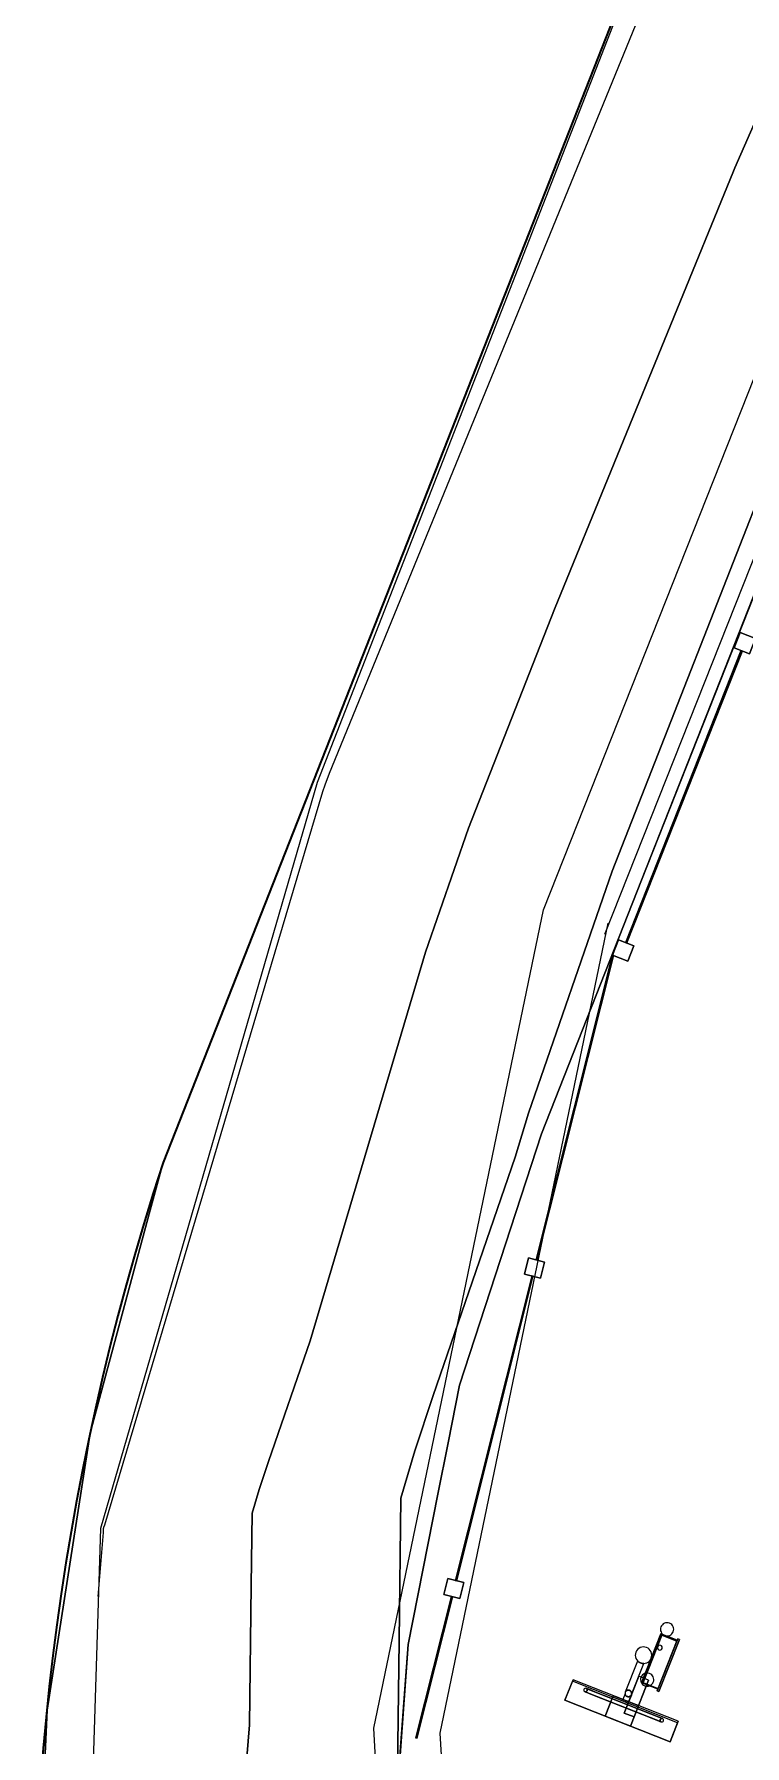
# Model space of a CAD drawing. Header units: metres. Extents: x -207 to 292, y -187 to 169.
# Drawn here: x -109.79 to -107.64, y -48.71 to -43.53 of the extents above; entities that cross this region are included whole.
import ezdxf

# ---------------------------------------------------------------- set-up
doc = ezdxf.new("R2010")
doc.units = ezdxf.units.M
doc.linetypes.add('Dash', pattern=[0.006, 0.003, -0.003])
for name, color, linetype, lineweight in [('A-GLAZ-CWMG', 7, 'Continuous', 9), ('C-TOPO', 7, 'Continuous', 9), ('C-TOPO-MAJR', 7, 'Continuous', 35), ('C-TOPO-MINR', 7, 'Continuous', 9), ('CERCO INTERIOR', 7, 'Continuous', 9), ('P-SANR-FIXT', 7, 'Continuous', 9), ('P-SANR-FIXT-HDLN', 7, 'Dash', 9), ('solera', 7, 'Continuous', 35)]:
    doc.layers.add(name, color=color, linetype=linetype, lineweight=lineweight)
doc.layers.add('PR10-ARQ-PL-001-Emplazamiento-C-1_dwg', color=7, linetype='Continuous', lineweight=9, true_color=0x767676)

# ---------------------------------------------------------------- blocks, each defined once
blk = doc.blocks.new('Quad Corner Mullion - 50x50 mm-2128574-PLANTA EMPLAZAMIENTO ACTUALIZADO')
at = {"layer": 'A-GLAZ-CWMG'}
for p, q in [((0.025, 0.025), (-0.025, 0.025)), ((-0.025, 0.025), (-0.025, -0.025)), ((0.025, -0.025), (0.025, 0.025)), ((-0.025, -0.025), (0.025, -0.025))]:
    blk.add_line(p, q, dxfattribs=at)
blk = doc.blocks.new('Quad Corner Mullion - 50x50 mm-2128575-PLANTA EMPLAZAMIENTO ACTUALIZADO')
at = {"layer": 'A-GLAZ-CWMG'}
for p, q in [((-0.025, -0.025), (-0.025, 0.025)), ((-0.025, 0.025), (0.025, 0.025)), ((0.025, 0.025), (0.025, -0.025)), ((0.025, -0.025), (-0.025, -0.025))]:
    blk.add_line(p, q, dxfattribs=at)
blk = doc.blocks.new('Circular Mullion - 5mm-2127248-PLANTA EMPLAZAMIENTO ACTUALIZADO')
at = {"layer": 'A-GLAZ-CWMG'}
for p, q in [((-107.6478, -45.3968), (-107.9974, -46.2801)), ((-107.6455, -45.3977), (-107.9951, -46.281)), ((-107.9951, -46.281), (-107.6455, -45.3977)), ((-107.9927, -46.2819), (-107.6432, -45.3986)), ((-107.6455, -45.3977), (-107.6478, -45.3968)), ((-107.6432, -45.3986), (-107.6455, -45.3977)), ((-107.9974, -46.2801), (-107.9951, -46.281)), ((-107.9951, -46.281), (-107.9927, -46.2819))]:
    blk.add_line(p, q, dxfattribs=at)
blk = doc.blocks.new('Rectangular Mullion - 50 x 50 mm-2128568-PLANTA EMPLAZAMIENTO ACTUALIZADO')
at = {"layer": 'A-GLAZ-CWMG'}
for p, q in [((0.025, 0.025), (-0.025, 0.025)), ((-0.025, 0.025), (-0.025, -0.025)), ((0.025, -0.025), (0.025, 0.025)), ((-0.025, -0.025), (0.025, -0.025))]:
    blk.add_line(p, q, dxfattribs=at)
blk = doc.blocks.new('Rectangular Mullion - 50 x 50 mm-2128569-PLANTA EMPLAZAMIENTO ACTUALIZADO')
at = {"layer": 'A-GLAZ-CWMG'}
for p, q in [((-0.025, -0.025), (-0.025, 0.025)), ((-0.025, 0.025), (0.025, 0.025)), ((0.025, 0.025), (0.025, -0.025)), ((0.025, -0.025), (-0.025, -0.025))]:
    blk.add_line(p, q, dxfattribs=at)
blk = doc.blocks.new('Circular Mullion - 5mm-2135027-PLANTA EMPLAZAMIENTO ACTUALIZADO')
at = {"layer": 'A-GLAZ-CWMG'}
for p, q in [((-80.1016, 24.1681), (-80.5156, 23.3131)), ((-80.0993, 24.167), (-80.5134, 23.312)), ((-80.5134, 23.312), (-80.0993, 24.167)), ((-80.5111, 23.3109), (-80.0971, 24.1659)), ((-80.0993, 24.167), (-80.1016, 24.1681)), ((-80.0971, 24.1659), (-80.0993, 24.167)), ((-80.5156, 23.3131), (-80.5134, 23.312)), ((-80.5134, 23.312), (-80.5111, 23.3109))]:
    blk.add_line(p, q, dxfattribs=at)
blk = doc.blocks.new('Circular Mullion - 5mm-2138164-PLANTA EMPLAZAMIENTO ACTUALIZADO')
at = {"layer": 'A-GLAZ-CWMG'}
for p, q in [((-108.5244, -48.2582), (-108.6318, -48.6857)), ((-108.6294, -48.6863), (-108.522, -48.2588)), ((-108.522, -48.2588), (-108.6294, -48.6863)), ((-108.627, -48.6869), (-108.5196, -48.2594)), ((-108.522, -48.2588), (-108.5244, -48.2582)), ((-108.5196, -48.2594), (-108.522, -48.2588)), ((-108.6318, -48.6857), (-108.6294, -48.6863)), ((-108.6294, -48.6863), (-108.627, -48.6869))]:
    blk.add_line(p, q, dxfattribs=at)
blk = doc.blocks.new('M_Tuberia Control-01 - M_Tuberia Control-01-2163993-PLANTA EMPLAZAMIENTO ACTUALIZADO')
at = {"layer": 'P-SANR-FIXT'}
for p, q in [((0.1525, 0.1709), (0.1475, 0.1709)), ((0.1475, 0.1709), (0.2138, 0.1709)), ((0.1475, 0.1709), (0.1475, -0.1709)), ((0.1475, 0.1709), (0.1475, -0.1709)), ((0.2138, 0.1709), (0.1525, 0.1709)), ((0.1525, 0.1709), (0.1525, -0.1709)), ((0.1525, 0.1709), (0.1525, -0.1709)), ((0.2138, -0.1709), (0.2138, 0.1709)), ((0.2138, 0.1709), (0.2138, -0.1709)), ((0.1575, 0.1225), (0.1575, -0.1228)), ((0.1675, -0.1228), (0.1675, 0.1225)), ((0.0845, 0.0836), (-0.0845, 0.0836)), ((-0.0845, 0.0836), (0.0845, 0.0836)), ((-0.0845, 0.0836), (-0.0845, 0.0784)), ((-0.0845, 0.0836), (-0.0845, 0.0784)), ((0.0845, 0.0784), (-0.0845, 0.0784)), ((-0.0845, 0.0784), (0.0845, 0.0784)), ((-0.0795, 0.0784), (0.0795, 0.0784)), ((0.0795, 0.0784), (-0.0795, 0.0784)), ((-0.0795, 0.025), (-0.0795, 0.0784)), ((-0.0795, 0.0784), (-0.0795, 0.025)), ((-0.077, 0.0784), (-0.077, 0.0294)), ((-0.077, 0.0294), (-0.077, 0.0784)), ((0.077, 0.0784), (-0.077, 0.0784)), ((-0.077, 0.0784), (0.077, 0.0784)), ((0.077, 0.0294), (0.077, 0.0784)), ((0.077, 0.0294), (0.077, 0.0784)), ((0.0795, 0.0784), (0.0795, 0.025)), ((0.0795, 0.0784), (0.0795, 0.025)), ((0.0845, 0.0784), (0.0845, 0.0836)), ((0.0845, 0.0836), (0.0845, 0.0784)), ((0.1573, 0.099), (0.1573, -0.0993)), ((0.1677, -0.0993), (0.1677, 0.099)), ((-0.0795, 0.025), (0.0795, 0.025)), ((0.0795, 0.025), (-0.0795, 0.025)), ((-0.077, 0.0294), (0.077, 0.0294)), ((0.077, 0.0294), (-0.077, 0.0294)), ((0.1244, 0.01), (0.0229, 0.01)), ((0.1244, 0.01), (0.0229, 0.01)), ((0.1841, 0.0423), (0.0646, 0.0423)), ((0.0646, 0.0423), (0.1841, 0.0423)), ((0.0646, 0.0423), (0.0646, 0.0103)), ((0.0646, 0.0423), (0.0646, 0.0103)), ((0.1841, 0.0103), (0.0646, 0.0103)), ((0.0646, 0.0103), (0.1841, 0.0103)), ((0.1475, 0.0111), (0.1244, 0.0111)), ((0.1244, 0.0111), (0.1244, 0.01)), ((0.2138, 0.0423), (0.1475, 0.0423)), ((0.1475, 0.0423), (0.2138, 0.0423)), ((0.1475, 0.0423), (0.1475, -0.0401)), ((0.1475, 0.0423), (0.1475, -0.0401)), ((0.1475, 0.0011), (0.1475, 0.0111)), ((0.1475, -0.0089), (0.1475, 0.0011)), ((0.1841, 0.0103), (0.1841, 0.0423)), ((0.1841, 0.0423), (0.1841, 0.0103)), ((0.2138, -0.0401), (0.2138, 0.0423)), ((0.2138, 0.0423), (0.2138, -0.0401)), ((0.0229, -0.01), (0.1244, -0.01)), ((0.0229, -0.01), (0.1244, -0.01)), ((0.129, -0.0089), (0.1475, -0.0089)), ((0.2138, -0.0401), (0.1475, -0.0401)), ((0.1475, -0.0401), (0.2138, -0.0401)), ((0.2138, -0.1709), (0.1475, -0.1709)), ((0.1475, -0.1709), (0.1525, -0.1709)), ((0.1525, -0.1709), (0.2138, -0.1709))]:
    blk.add_line(p, q, dxfattribs=at)
at = {"layer": 'P-SANR-FIXT', "flags": 128}
for points in [[(0.1573, 0.124), (0.1573, 0.124), (0.1573, 0.1239), (0.1573, 0.1238), (0.1573, 0.1237), (0.1573, 0.1235), (0.1573, 0.1233), (0.1573, 0.123), (0.1573, 0.1227), (0.1573, 0.1224), (0.1573, 0.122), (0.1573, 0.1216), (0.1573, 0.1212), (0.1573, 0.1207), (0.1573, 0.1202), (0.1573, 0.1196), (0.1573, 0.1191), (0.1573, 0.1184), (0.1573, 0.1178), (0.1573, 0.1171), (0.1573, 0.1164), (0.1573, 0.1157), (0.1573, 0.1149), (0.1573, 0.1142), (0.1573, 0.1133), (0.1573, 0.1125), (0.1573, 0.1117), (0.1573, 0.1108), (0.1573, 0.1099), (0.1573, 0.109), (0.1573, 0.1081), (0.1573, 0.1071), (0.1573, 0.1062), (0.1573, 0.1052), (0.1573, 0.1042), (0.1573, 0.1033), (0.1573, 0.1023), (0.1573, 0.1013), (0.1573, 0.1003), (0.1573, 0.0993), (0.1573, 0.099)], [(0.1677, 0.099), (0.1677, 0.1), (0.1677, 0.101), (0.1677, 0.102), (0.1677, 0.103), (0.1677, 0.104), (0.1677, 0.1049), (0.1677, 0.1059), (0.1677, 0.1069), (0.1677, 0.1078), (0.1677, 0.1087), (0.1677, 0.1097), (0.1677, 0.1105), (0.1677, 0.1114), (0.1677, 0.1123), (0.1677, 0.1131), (0.1677, 0.1139), (0.1677, 0.1147), (0.1677, 0.1155), (0.1677, 0.1162), (0.1677, 0.1169), (0.1677, 0.1176), (0.1677, 0.1183), (0.1677, 0.1189), (0.1677, 0.1195), (0.1677, 0.12), (0.1677, 0.1206), (0.1677, 0.1211), (0.1677, 0.1215), (0.1677, 0.1219), (0.1677, 0.1223), (0.1677, 0.1226), (0.1677, 0.123), (0.1677, 0.1232), (0.1677, 0.1235), (0.1677, 0.1236), (0.1677, 0.1238), (0.1677, 0.1239), (0.1677, 0.124), (0.1677, 0.124)], [(0.1573, -0.0993), (0.1573, -0.1003), (0.1573, -0.1013), (0.1573, -0.1023), (0.1573, -0.1033), (0.1573, -0.1042), (0.1573, -0.1052), (0.1573, -0.1062), (0.1573, -0.1071), (0.1573, -0.1081), (0.1573, -0.109), (0.1573, -0.1099), (0.1573, -0.1108), (0.1573, -0.1117), (0.1573, -0.1126), (0.1573, -0.1134), (0.1573, -0.1142), (0.1573, -0.115), (0.1573, -0.1158), (0.1573, -0.1165), (0.1573, -0.1172), (0.1573, -0.1179), (0.1573, -0.1185), (0.1573, -0.1192), (0.1573, -0.1198), (0.1573, -0.1203), (0.1573, -0.1208), (0.1573, -0.1213), (0.1573, -0.1218), (0.1573, -0.1222), (0.1573, -0.1226), (0.1573, -0.1229), (0.1573, -0.1232), (0.1573, -0.1235), (0.1573, -0.1237), (0.1573, -0.1239), (0.1573, -0.1241), (0.1573, -0.1242), (0.1573, -0.1242), (0.1573, -0.1243)], [(0.1677, -0.1243), (0.1677, -0.1243), (0.1677, -0.1242), (0.1677, -0.1241), (0.1677, -0.124), (0.1677, -0.1238), (0.1677, -0.1236), (0.1677, -0.1233), (0.1677, -0.123), (0.1677, -0.1227), (0.1677, -0.1223), (0.1677, -0.1219), (0.1677, -0.1215), (0.1677, -0.121), (0.1677, -0.1205), (0.1677, -0.1199), (0.1677, -0.1193), (0.1677, -0.1187), (0.1677, -0.1181), (0.1677, -0.1174), (0.1677, -0.1167), (0.1677, -0.116), (0.1677, -0.1152), (0.1677, -0.1144), (0.1677, -0.1136), (0.1677, -0.1128), (0.1677, -0.1119), (0.1677, -0.1111), (0.1677, -0.1102), (0.1677, -0.1093), (0.1677, -0.1083), (0.1677, -0.1074), (0.1677, -0.1064), (0.1677, -0.1055), (0.1677, -0.1045), (0.1677, -0.1035), (0.1677, -0.1025), (0.1677, -0.1015), (0.1677, -0.1005), (0.1677, -0.0995), (0.1677, -0.0993)]]:
    blk.add_lwpolyline(points, dxfattribs=at)
at = {"layer": 'P-SANR-FIXT'}
for centre, radius, start, end in [((0.1625, 0.124), 0.00518, 90, 270), ((0.1625, 0.124), 0.00518, 270, 90), ((-0.099, 0.0375), 0.02, 0, 180), ((-0.099, 0.0375), 0.02, 360, 180), ((0.0646, 0.0375), 0.02, 0, 180), ((0.0646, 0.0375), 0.02, 0, 180), ((-0.099, 0.0375), 0.02, 180, 360), ((-0.099, 0.0375), 0.02, 180, 360), ((-0.0394, 0.0375), 0.0075, 0, 180), ((-0.0394, 0.0375), 0.0075, 0, 180), ((-0.0394, 0.0375), 0.0075, 180, 360), ((-0.0394, 0.0375), 0.0075, 180, 0), ((0, 0), 0.025, 0, 180), ((0, 0), 0.025, 0, 180), ((0, 0), 0.025, 180, 360), ((0, 0), 0.025, 180, 0), ((0.0646, 0.0375), 0.02, 180, 360), ((0.0646, 0.0375), 0.02, 180, 0), ((0.1244, 0), 0.01, 0, 180), ((0.1244, 0), 0.01, 0, 180), ((0.1244, 0), 0.01, 180, 360), ((0.1244, 0), 0.01, 180, 0), ((0.1625, -0.1243), 0.00518, 90, 270), ((0.1625, -0.1243), 0.00518, 270, 90)]:
    blk.add_arc(centre, radius, start, end, dxfattribs=at)
for points, knots in [([(0.1625, 0.1188), (0.1622, 0.1188), (0.1617, 0.1189), (0.161, 0.119), (0.1606, 0.1192), (0.1602, 0.1194), (0.1598, 0.1196), (0.1595, 0.1198), (0.1591, 0.1201), (0.1588, 0.1203), (0.1586, 0.1206), (0.1584, 0.1209), (0.1582, 0.1211), (0.1581, 0.1212), (0.158, 0.1214), (0.1579, 0.1216), (0.1578, 0.1219), (0.1577, 0.1221), (0.1576, 0.1223), (0.1576, 0.1224), (0.1576, 0.1224), (0.1575, 0.1225), (0.1575, 0.1225), (0.1575, 0.1225), (0.1576, 0.1224), (0.1576, 0.1224), (0.1576, 0.1223), (0.1577, 0.1221), (0.1578, 0.1219), (0.1579, 0.1216), (0.158, 0.1214), (0.1581, 0.1212), (0.1582, 0.1211), (0.1584, 0.1209), (0.1586, 0.1206), (0.1588, 0.1203), (0.1591, 0.1201), (0.1595, 0.1198), (0.1598, 0.1196), (0.1602, 0.1194), (0.1606, 0.1192), (0.161, 0.119), (0.1617, 0.1189), (0.1622, 0.1188), (0.1625, 0.1188)], [0, 0, 0, 0, 0.055556, 0.083333, 0.111111, 0.138889, 0.166667, 0.194444, 0.222222, 0.25, 0.277778, 0.305556, 0.319444, 0.333333, 0.347222, 0.361111, 0.388889, 0.416667, 0.430556, 0.444444, 0.458333, 0.472222, 0.5, 0.527778, 0.541667, 0.555556, 0.569444, 0.583333, 0.611111, 0.638889, 0.652778, 0.666667, 0.680556, 0.694444, 0.722222, 0.75, 0.777778, 0.805556, 0.833333, 0.861111, 0.888889, 0.916667, 0.944444, 1, 1, 1, 1]), ([(0.1625, 0.1188), (0.1628, 0.1188), (0.1633, 0.1189), (0.164, 0.119), (0.1644, 0.1192), (0.1648, 0.1194), (0.1652, 0.1196), (0.1655, 0.1198), (0.1659, 0.1201), (0.1662, 0.1203), (0.1664, 0.1206), (0.1666, 0.1209), (0.1668, 0.1211), (0.1669, 0.1212), (0.167, 0.1214), (0.1671, 0.1216), (0.1672, 0.1219), (0.1673, 0.1221), (0.1674, 0.1223), (0.1674, 0.1224), (0.1674, 0.1224), (0.1675, 0.1225), (0.1675, 0.1225), (0.1675, 0.1225), (0.1674, 0.1224), (0.1674, 0.1224), (0.1674, 0.1223), (0.1673, 0.1221), (0.1672, 0.1219), (0.1671, 0.1216), (0.167, 0.1214), (0.1669, 0.1212), (0.1668, 0.1211), (0.1666, 0.1209), (0.1664, 0.1206), (0.1662, 0.1203), (0.1659, 0.1201), (0.1655, 0.1198), (0.1652, 0.1196), (0.1648, 0.1194), (0.1644, 0.1192), (0.164, 0.119), (0.1633, 0.1189), (0.1628, 0.1188), (0.1625, 0.1188)], [0, 0, 0, 0, 0.055556, 0.083333, 0.111111, 0.138889, 0.166667, 0.194444, 0.222222, 0.25, 0.277778, 0.305556, 0.319444, 0.333333, 0.347222, 0.361111, 0.388889, 0.416667, 0.430556, 0.444444, 0.458333, 0.472222, 0.5, 0.527778, 0.541667, 0.555556, 0.569444, 0.583333, 0.611111, 0.638889, 0.652778, 0.666667, 0.680556, 0.694444, 0.722222, 0.75, 0.777778, 0.805556, 0.833333, 0.861111, 0.888889, 0.916667, 0.944444, 1, 1, 1, 1]), ([(0.025, 0), (0.025, 0.0008), (0.0249, 0.0023), (0.0245, 0.0051), (0.0239, 0.0073), (0.0234, 0.0088), (0.0232, 0.0094), (0.023, 0.0097), (0.0229, 0.0099), (0.0229, 0.01), (0.0229, 0.01)], [0, 0, 0, 0, 0.142857, 0.285714, 0.571429, 0.678571, 0.785714, 0.839286, 0.892857, 1, 1, 1, 1]), ([(0.0229, 0.01), (0.0229, 0.01), (0.023, 0.0098), (0.0234, 0.0088), (0.0242, 0.0067), (0.0248, 0.0034), (0.025, 0.0012), (0.025, 0)], [0, 0, 0, 0, 0.142857, 0.285714, 0.571429, 0.785714, 1, 1, 1, 1]), ([(0.025, 0), (0.025, 0.0008), (0.0249, 0.0023), (0.0245, 0.0051), (0.0239, 0.0073), (0.0234, 0.0088), (0.0232, 0.0094), (0.023, 0.0097), (0.0229, 0.0099), (0.0229, 0.01), (0.0229, 0.01)], [0, 0, 0, 0, 0.142857, 0.285714, 0.571429, 0.678571, 0.785714, 0.839286, 0.892857, 1, 1, 1, 1]), ([(0.0229, 0.01), (0.0229, 0.01), (0.023, 0.0098), (0.0234, 0.0088), (0.0242, 0.0067), (0.0248, 0.0034), (0.025, 0.0012), (0.025, 0)], [0, 0, 0, 0, 0.142857, 0.285714, 0.571429, 0.785714, 1, 1, 1, 1]), ([(0.025, 0), (0.025, -0.0008), (0.0249, -0.0023), (0.0245, -0.0051), (0.0239, -0.0073), (0.0234, -0.0088), (0.0232, -0.0094), (0.023, -0.0097), (0.0229, -0.0099), (0.0229, -0.01), (0.0229, -0.01)], [0, 0, 0, 0, 0.142857, 0.285714, 0.571429, 0.678571, 0.785714, 0.839286, 0.892857, 1, 1, 1, 1]), ([(0.0229, -0.01), (0.0229, -0.01), (0.023, -0.0098), (0.0234, -0.0088), (0.0242, -0.0067), (0.0248, -0.0034), (0.025, -0.0012), (0.025, 0)], [0, 0, 0, 0, 0.142857, 0.285714, 0.571429, 0.785714, 1, 1, 1, 1]), ([(0.025, 0), (0.025, -0.0008), (0.0249, -0.0023), (0.0245, -0.0051), (0.0239, -0.0073), (0.0234, -0.0088), (0.0232, -0.0094), (0.023, -0.0097), (0.0229, -0.0099), (0.0229, -0.01), (0.0229, -0.01)], [0, 0, 0, 0, 0.142857, 0.285714, 0.571429, 0.678571, 0.785714, 0.839286, 0.892857, 1, 1, 1, 1]), ([(0.0229, -0.01), (0.0229, -0.01), (0.023, -0.0098), (0.0234, -0.0088), (0.0242, -0.0067), (0.0248, -0.0034), (0.025, -0.0012), (0.025, 0)], [0, 0, 0, 0, 0.142857, 0.285714, 0.571429, 0.785714, 1, 1, 1, 1]), ([(0.1144, 0), (0.1144, 0.0005), (0.1144, 0.0011), (0.1146, 0.002), (0.1147, 0.0027), (0.1149, 0.0033), (0.1151, 0.0039), (0.1154, 0.0045), (0.1157, 0.005), (0.116, 0.0055), (0.1164, 0.006), (0.1167, 0.0065), (0.1171, 0.0069), (0.1175, 0.0073), (0.118, 0.0078), (0.1186, 0.0082), (0.1192, 0.0086), (0.1198, 0.0089), (0.1209, 0.0094), (0.1224, 0.0099), (0.1237, 0.01), (0.1244, 0.01)], [0, 0, 0, 0, 0.071429, 0.107143, 0.142857, 0.178571, 0.214286, 0.25, 0.285714, 0.321429, 0.357143, 0.392857, 0.428571, 0.464286, 0.5, 0.571429, 0.607143, 0.642857, 0.714286, 0.857143, 1, 1, 1, 1]), ([(0.1244, 0.01), (0.1237, 0.01), (0.1224, 0.0099), (0.1209, 0.0094), (0.1198, 0.0089), (0.1192, 0.0086), (0.1188, 0.0083), (0.1183, 0.008), (0.1179, 0.0076), (0.1175, 0.0073), (0.1171, 0.0069), (0.1167, 0.0065), (0.1164, 0.006), (0.116, 0.0055), (0.1157, 0.005), (0.1154, 0.0045), (0.1151, 0.0039), (0.1149, 0.0033), (0.1147, 0.0027), (0.1146, 0.002), (0.1144, 0.0011), (0.1144, 0.0005), (0.1144, 0)], [0, 0, 0, 0, 0.142857, 0.285714, 0.357143, 0.392857, 0.428571, 0.464286, 0.5, 0.535714, 0.571429, 0.607143, 0.642857, 0.678571, 0.714286, 0.75, 0.785714, 0.821429, 0.857143, 0.892857, 0.928571, 1, 1, 1, 1]), ([(0.1144, 0), (0.1144, 0.0005), (0.1144, 0.0011), (0.1146, 0.002), (0.1147, 0.0027), (0.1149, 0.0033), (0.1151, 0.0039), (0.1154, 0.0045), (0.1157, 0.005), (0.116, 0.0055), (0.1164, 0.006), (0.1167, 0.0065), (0.1171, 0.0069), (0.1175, 0.0073), (0.118, 0.0078), (0.1186, 0.0082), (0.1192, 0.0086), (0.1198, 0.0089), (0.1209, 0.0094), (0.1224, 0.0099), (0.1237, 0.01), (0.1244, 0.01)], [0, 0, 0, 0, 0.071429, 0.107143, 0.142857, 0.178571, 0.214286, 0.25, 0.285714, 0.321429, 0.357143, 0.392857, 0.428571, 0.464286, 0.5, 0.571429, 0.607143, 0.642857, 0.714286, 0.857143, 1, 1, 1, 1]), ([(0.1244, 0.01), (0.1237, 0.01), (0.1224, 0.0099), (0.1209, 0.0094), (0.1198, 0.0089), (0.1192, 0.0086), (0.1188, 0.0083), (0.1183, 0.008), (0.1179, 0.0076), (0.1175, 0.0073), (0.1171, 0.0069), (0.1167, 0.0065), (0.1164, 0.006), (0.116, 0.0055), (0.1157, 0.005), (0.1154, 0.0045), (0.1151, 0.0039), (0.1149, 0.0033), (0.1147, 0.0027), (0.1146, 0.002), (0.1144, 0.0011), (0.1144, 0.0005), (0.1144, 0)], [0, 0, 0, 0, 0.142857, 0.285714, 0.357143, 0.392857, 0.428571, 0.464286, 0.5, 0.535714, 0.571429, 0.607143, 0.642857, 0.678571, 0.714286, 0.75, 0.785714, 0.821429, 0.857143, 0.892857, 0.928571, 1, 1, 1, 1]), ([(0.1343, 0.0011), (0.1342, 0.0016), (0.1341, 0.0022), (0.1339, 0.003), (0.1337, 0.0036), (0.1334, 0.0042), (0.1332, 0.0048), (0.1329, 0.0052), (0.1327, 0.0056), (0.1325, 0.0058), (0.1323, 0.0061), (0.1321, 0.0064), (0.1318, 0.0067), (0.1314, 0.0071), (0.1311, 0.0074), (0.1309, 0.0075), (0.1307, 0.0077), (0.1304, 0.008), (0.13, 0.0082), (0.1296, 0.0085), (0.1293, 0.0087), (0.1292, 0.0088), (0.1291, 0.0088), (0.1289, 0.0089), (0.1288, 0.009), (0.1285, 0.0091), (0.128, 0.0093), (0.1276, 0.0095), (0.1272, 0.0096), (0.1269, 0.0097), (0.1266, 0.0098), (0.1262, 0.0098), (0.1255, 0.01), (0.1248, 0.01), (0.1244, 0.01)], [0, 0, 0, 0, 0.083333, 0.125, 0.166667, 0.208333, 0.25, 0.291667, 0.3125, 0.333333, 0.354167, 0.375, 0.416667, 0.458333, 0.479167, 0.5, 0.520833, 0.541667, 0.583333, 0.625, 0.645833, 0.65625, 0.666667, 0.677083, 0.6875, 0.708333, 0.75, 0.791667, 0.8125, 0.833333, 0.854167, 0.875, 0.916667, 1, 1, 1, 1]), ([(0.1244, 0.01), (0.1248, 0.01), (0.1255, 0.01), (0.1262, 0.0098), (0.1266, 0.0098), (0.1269, 0.0097), (0.1272, 0.0096), (0.1276, 0.0095), (0.128, 0.0093), (0.1285, 0.0091), (0.1288, 0.009), (0.1289, 0.0089), (0.1291, 0.0088), (0.1292, 0.0088), (0.1293, 0.0087), (0.1296, 0.0085), (0.13, 0.0082), (0.1304, 0.008), (0.1307, 0.0077), (0.1309, 0.0075), (0.1311, 0.0074), (0.1314, 0.0071), (0.1318, 0.0067), (0.1321, 0.0064), (0.1323, 0.0061), (0.1325, 0.0058), (0.1327, 0.0056), (0.1329, 0.0052), (0.1332, 0.0048), (0.1334, 0.0042), (0.1337, 0.0036), (0.1339, 0.003), (0.1341, 0.0022), (0.1342, 0.0016), (0.1343, 0.0011)], [0, 0, 0, 0, 0.083333, 0.125, 0.145833, 0.166667, 0.1875, 0.208333, 0.25, 0.291667, 0.3125, 0.322917, 0.333333, 0.34375, 0.354167, 0.375, 0.416667, 0.458333, 0.479167, 0.5, 0.520833, 0.541667, 0.583333, 0.625, 0.645833, 0.666667, 0.6875, 0.708333, 0.75, 0.791667, 0.833333, 0.875, 0.916667, 1, 1, 1, 1]), ([(0.1344, 0), (0.1344, -0.0006), (0.1343, -0.0015), (0.134, -0.0025), (0.1337, -0.0036), (0.1332, -0.0047), (0.1324, -0.0059), (0.1317, -0.0068), (0.1312, -0.0073), (0.1309, -0.0075), (0.1307, -0.0077), (0.1305, -0.0079), (0.1302, -0.0081), (0.1299, -0.0084), (0.1295, -0.0086), (0.1293, -0.0087), (0.1292, -0.0087), (0.1291, -0.0088), (0.129, -0.0088), (0.129, -0.0089), (0.129, -0.0088), (0.1291, -0.0088), (0.1292, -0.0087), (0.1293, -0.0087), (0.1295, -0.0086), (0.1299, -0.0084), (0.1302, -0.0081), (0.1305, -0.0079), (0.1307, -0.0077), (0.1309, -0.0075), (0.1312, -0.0073), (0.1317, -0.0068), (0.1324, -0.0059), (0.1332, -0.0047), (0.1337, -0.0036), (0.134, -0.0025), (0.1343, -0.0015), (0.1344, -0.0006), (0.1344, 0)], [0, 0, 0, 0, 0.055556, 0.083333, 0.111111, 0.166667, 0.222222, 0.277778, 0.305556, 0.319444, 0.333333, 0.347222, 0.361111, 0.388889, 0.416667, 0.430556, 0.444444, 0.458333, 0.472222, 0.5, 0.527778, 0.541667, 0.555556, 0.569444, 0.583333, 0.611111, 0.638889, 0.652778, 0.666667, 0.680556, 0.694444, 0.722222, 0.777778, 0.833333, 0.888889, 0.916667, 0.944444, 1, 1, 1, 1]), ([(0.1244, -0.01), (0.1237, -0.01), (0.1224, -0.0099), (0.1209, -0.0094), (0.1198, -0.0089), (0.1192, -0.0086), (0.1188, -0.0083), (0.1183, -0.008), (0.1179, -0.0076), (0.1175, -0.0073), (0.1171, -0.0069), (0.1167, -0.0065), (0.1164, -0.006), (0.116, -0.0055), (0.1157, -0.005), (0.1154, -0.0045), (0.1151, -0.0039), (0.1149, -0.0033), (0.1147, -0.0027), (0.1146, -0.002), (0.1144, -0.0011), (0.1144, -0.0005), (0.1144, 0)], [0, 0, 0, 0, 0.142857, 0.285714, 0.357143, 0.392857, 0.428571, 0.464286, 0.5, 0.535714, 0.571429, 0.607143, 0.642857, 0.678571, 0.714286, 0.75, 0.785714, 0.821429, 0.857143, 0.892857, 0.928571, 1, 1, 1, 1]), ([(0.1144, 0), (0.1144, -0.0005), (0.1144, -0.0011), (0.1146, -0.002), (0.1147, -0.0027), (0.1149, -0.0033), (0.1151, -0.0039), (0.1154, -0.0045), (0.1157, -0.005), (0.116, -0.0055), (0.1164, -0.006), (0.1167, -0.0065), (0.1171, -0.0069), (0.1175, -0.0073), (0.118, -0.0078), (0.1186, -0.0082), (0.1192, -0.0086), (0.1198, -0.0089), (0.1209, -0.0094), (0.1224, -0.0099), (0.1237, -0.01), (0.1244, -0.01)], [0, 0, 0, 0, 0.071429, 0.107143, 0.142857, 0.178571, 0.214286, 0.25, 0.285714, 0.321429, 0.357143, 0.392857, 0.428571, 0.464286, 0.5, 0.571429, 0.607143, 0.642857, 0.714286, 0.857143, 1, 1, 1, 1]), ([(0.1144, 0), (0.1144, -0.0005), (0.1144, -0.0011), (0.1146, -0.002), (0.1147, -0.0027), (0.1149, -0.0033), (0.1151, -0.0039), (0.1154, -0.0045), (0.1157, -0.005), (0.116, -0.0055), (0.1164, -0.006), (0.1167, -0.0065), (0.1171, -0.0069), (0.1175, -0.0073), (0.118, -0.0078), (0.1186, -0.0082), (0.1192, -0.0086), (0.1198, -0.0089), (0.1209, -0.0094), (0.1224, -0.0099), (0.1237, -0.01), (0.1244, -0.01)], [0, 0, 0, 0, 0.071429, 0.107143, 0.142857, 0.178571, 0.214286, 0.25, 0.285714, 0.321429, 0.357143, 0.392857, 0.428571, 0.464286, 0.5, 0.571429, 0.607143, 0.642857, 0.714286, 0.857143, 1, 1, 1, 1]), ([(0.1244, -0.01), (0.1237, -0.01), (0.1224, -0.0099), (0.1209, -0.0094), (0.1198, -0.0089), (0.1192, -0.0086), (0.1188, -0.0083), (0.1183, -0.008), (0.1179, -0.0076), (0.1175, -0.0073), (0.1171, -0.0069), (0.1167, -0.0065), (0.1164, -0.006), (0.116, -0.0055), (0.1157, -0.005), (0.1154, -0.0045), (0.1151, -0.0039), (0.1149, -0.0033), (0.1147, -0.0027), (0.1146, -0.002), (0.1144, -0.0011), (0.1144, -0.0005), (0.1144, 0)], [0, 0, 0, 0, 0.142857, 0.285714, 0.357143, 0.392857, 0.428571, 0.464286, 0.5, 0.535714, 0.571429, 0.607143, 0.642857, 0.678571, 0.714286, 0.75, 0.785714, 0.821429, 0.857143, 0.892857, 0.928571, 1, 1, 1, 1]), ([(0.1625, -0.1191), (0.1622, -0.1191), (0.1617, -0.1191), (0.161, -0.1193), (0.1606, -0.1194), (0.1602, -0.1196), (0.1598, -0.1198), (0.1595, -0.1201), (0.1591, -0.1203), (0.1588, -0.1206), (0.1586, -0.1209), (0.1584, -0.1211), (0.1582, -0.1213), (0.1581, -0.1215), (0.158, -0.1216), (0.1579, -0.1218), (0.1578, -0.1221), (0.1577, -0.1224), (0.1576, -0.1225), (0.1576, -0.1226), (0.1576, -0.1227), (0.1575, -0.1228), (0.1575, -0.1228), (0.1575, -0.1228), (0.1576, -0.1227), (0.1576, -0.1226), (0.1576, -0.1225), (0.1577, -0.1224), (0.1578, -0.1221), (0.1579, -0.1218), (0.158, -0.1216), (0.1581, -0.1215), (0.1582, -0.1213), (0.1584, -0.1211), (0.1586, -0.1209), (0.1588, -0.1206), (0.1591, -0.1203), (0.1595, -0.1201), (0.1598, -0.1198), (0.1602, -0.1196), (0.1606, -0.1194), (0.161, -0.1193), (0.1617, -0.1191), (0.1622, -0.1191), (0.1625, -0.1191)], [0, 0, 0, 0, 0.055556, 0.083333, 0.111111, 0.138889, 0.166667, 0.194444, 0.222222, 0.25, 0.277778, 0.305556, 0.319444, 0.333333, 0.347222, 0.361111, 0.388889, 0.416667, 0.430556, 0.444444, 0.458333, 0.472222, 0.5, 0.527778, 0.541667, 0.555556, 0.569444, 0.583333, 0.611111, 0.638889, 0.652778, 0.666667, 0.680556, 0.694444, 0.722222, 0.75, 0.777778, 0.805556, 0.833333, 0.861111, 0.888889, 0.916667, 0.944444, 1, 1, 1, 1]), ([(0.1625, -0.1191), (0.1628, -0.1191), (0.1633, -0.1191), (0.164, -0.1193), (0.1644, -0.1194), (0.1648, -0.1196), (0.1652, -0.1198), (0.1655, -0.1201), (0.1659, -0.1203), (0.1662, -0.1206), (0.1664, -0.1209), (0.1666, -0.1211), (0.1668, -0.1213), (0.1669, -0.1215), (0.167, -0.1216), (0.1671, -0.1218), (0.1672, -0.1221), (0.1673, -0.1224), (0.1674, -0.1225), (0.1674, -0.1226), (0.1674, -0.1227), (0.1675, -0.1228), (0.1675, -0.1228), (0.1675, -0.1228), (0.1674, -0.1227), (0.1674, -0.1226), (0.1674, -0.1225), (0.1673, -0.1224), (0.1672, -0.1221), (0.1671, -0.1218), (0.167, -0.1216), (0.1669, -0.1215), (0.1668, -0.1213), (0.1666, -0.1211), (0.1664, -0.1209), (0.1662, -0.1206), (0.1659, -0.1203), (0.1655, -0.1201), (0.1652, -0.1198), (0.1648, -0.1196), (0.1644, -0.1194), (0.164, -0.1193), (0.1633, -0.1191), (0.1628, -0.1191), (0.1625, -0.1191)], [0, 0, 0, 0, 0.055556, 0.083333, 0.111111, 0.138889, 0.166667, 0.194444, 0.222222, 0.25, 0.277778, 0.305556, 0.319444, 0.333333, 0.347222, 0.361111, 0.388889, 0.416667, 0.430556, 0.444444, 0.458333, 0.472222, 0.5, 0.527778, 0.541667, 0.555556, 0.569444, 0.583333, 0.611111, 0.638889, 0.652778, 0.666667, 0.680556, 0.694444, 0.722222, 0.75, 0.777778, 0.805556, 0.833333, 0.861111, 0.888889, 0.916667, 0.944444, 1, 1, 1, 1])]:
    blk.add_open_spline(points, degree=3, knots=knots, dxfattribs=at)
for points in [[(0.1344, 0), (0.1344, 0.0002), (0.1343, 0.0006), (0.1343, 0.0009), (0.1343, 0.0011)], [(0.1343, 0.0011), (0.1343, 0.0009), (0.1343, 0.0006), (0.1344, 0.0002), (0.1344, 0)]]:
    blk.add_open_spline(points, degree=3, dxfattribs=at)
blk = doc.blocks.new('M_Tuberia Alimentación-01 - M_Tuberia Alimentación-01-2165010-PLANTA EMPLAZAMIENTO ACTUALIZADO')
at = {"layer": 'P-SANR-FIXT'}
for p, q in [((-0.2162, 0.0647), (-0.2485, 0.0647)), ((-0.2485, 0), (-0.2485, 0.0647)), ((-0.2162, 0.0647), (-0.2162, 0)), ((0.2154, 0.1), (0.1059, 0.1)), ((0.2154, 0), (0.2154, 0.1)), ((0.6388, 0.09), (0.2154, 0.09)), ((0.2154, 0), (0.2154, 0.09)), ((0.6388, 0.09), (0.6388, 0)), ((-0.2485, 0.025), (-0.2551, 0.025)), ((-0.2551, 0.025), (-0.2551, -0.0118)), ((-0.2551, 0.0196), (-0.2551, -0.2959)), ((-0.2485, 0.0196), (-0.2551, 0.0196)), ((-0.2485, -0.0118), (-0.2485, 0.025)), ((-0.2485, -0.2959), (-0.2485, 0.0196)), ((-0.2485, -0.0647), (-0.2485, 0)), ((-0.1681, 0.0296), (-0.2162, 0.0296)), ((-0.2162, 0), (-0.2162, 0.0296)), ((-0.2162, 0), (-0.2162, -0.0647)), ((-0.2162, -0.0296), (-0.2162, 0)), ((-0.1681, 0.0296), (-0.1681, 0)), ((-0.1681, 0), (-0.1681, -0.0296)), ((0.2154, -0.1), (0.2154, 0)), ((0.2154, -0.09), (0.2154, 0)), ((0.6388, 0), (0.6388, -0.09)), ((-0.2551, -0.3169), (-0.2551, -0.0118)), ((-0.2485, -0.0118), (-0.2551, -0.0118)), ((-0.2485, -0.0118), (-0.2485, -0.3169)), ((-0.2162, -0.0296), (-0.1681, -0.0296)), ((-0.2485, -0.0647), (-0.2162, -0.0647)), ((0.1059, -0.1), (0.2154, -0.1)), ((0.2154, -0.09), (0.6388, -0.09)), ((-0.2551, -0.2959), (-0.2551, -0.3201)), ((-0.2485, -0.3201), (-0.2485, -0.2959)), ((-0.2551, -0.3169), (-0.2485, -0.3169)), ((-0.2551, -0.3201), (-0.2485, -0.3201))]:
    blk.add_line(p, q, dxfattribs=at)
at = {"layer": 'P-SANR-FIXT', "flags": 128}
for points in [[(0.1059, 0.1), (0.1017, 0.1), (0.0974, 0.1), (0.0932, 0.1), (0.089, 0.1), (0.0849, 0.1), (0.0807, 0.1), (0.0766, 0.1), (0.0726, 0.1), (0.0686, 0.1), (0.0647, 0.1), (0.0608, 0.1), (0.057, 0.1), (0.0533, 0.1), (0.0496, 0.1), (0.0461, 0.1), (0.0427, 0.1), (0.0393, 0.1), (0.0361, 0.1), (0.0329, 0.1), (0.0299, 0.1), (0.027, 0.1), (0.0243, 0.1), (0.0216, 0.1), (0.0191, 0.1), (0.0168, 0.1), (0.0146, 0.1), (0.0125, 0.1), (0.0106, 0.1), (0.0088, 0.1), (0.0072, 0.1), (0.0057, 0.1), (0.0044, 0.1), (0.0033, 0.1), (0.0023, 0.1), (0.0015, 0.1), (0.0009, 0.1), (0.0004, 0.1), (0.0001, 0.1), (0, 0.1)], [(0, -0.1), (0.0001, -0.1), (0.0003, -0.1), (0.0008, -0.1), (0.0014, -0.1), (0.0021, -0.1), (0.003, -0.1), (0.0041, -0.1), (0.0054, -0.1), (0.0068, -0.1), (0.0084, -0.1), (0.0101, -0.1), (0.012, -0.1), (0.014, -0.1), (0.0162, -0.1), (0.0185, -0.1), (0.021, -0.1), (0.0236, -0.1), (0.0263, -0.1), (0.0291, -0.1), (0.0321, -0.1), (0.0352, -0.1), (0.0384, -0.1), (0.0417, -0.1), (0.0452, -0.1), (0.0487, -0.1), (0.0523, -0.1), (0.056, -0.1), (0.0598, -0.1), (0.0636, -0.1), (0.0675, -0.1), (0.0715, -0.1), (0.0755, -0.1), (0.0796, -0.1), (0.0837, -0.1), (0.0879, -0.1), (0.0921, -0.1), (0.0963, -0.1), (0.1005, -0.1), (0.1047, -0.1), (0.1059, -0.1)]]:
    blk.add_lwpolyline(points, dxfattribs=at)
at = {"layer": 'P-SANR-FIXT'}
for radius, start, end in [(0.1685, 360, 180), (0.1685, 360, 180), (0.1685, 360, 180), (0.1685, 360, 180), (0.1685, 360, 180), (0.1685, 360, 180), (0.1308, 0, 180), (0.1308, 360, 180), (0.1308, 360, 180), (0.1308, 360, 180), (0.109, 360, 180), (0.109, 360, 180), (0.109, 360, 180), (0.109, 360, 180), (0.1, 0, 180), (0.091, 0, 180), (0.091, 0, 180), (0.091, 0, 180), (0.091, 0, 180), (0.1685, 180, 360), (0.1685, 180, 360), (0.1685, 180, 360), (0.1685, 180, 360), (0.1685, 180, 360), (0.1685, 180, 360), (0.1308, 180, 0), (0.1308, 180, 360), (0.1308, 180, 360), (0.1308, 180, 360), (0.109, 180, 360), (0.109, 180, 360), (0.109, 180, 360), (0.109, 180, 360), (0.091, 180, 0), (0.091, 180, 0), (0.091, 180, 0), (0.091, 180, 0), (0.1, 180, 360)]:
    blk.add_arc((0, 0), radius, start, end, dxfattribs=at)
at = {"layer": 'P-SANR-FIXT-HDLN'}
for p, q in [((0, 0), (0, 0.301)), ((-0.3222, 0), (0, 0)), ((0.3222, 0), (0, 0)), ((0, 0), (0, -0.301))]:
    blk.add_line(p, q, dxfattribs=at)
blk = doc.blocks.new('YADRAN_LASQUEMAS_ARQ_MO_002_TERRAZAS_rvt-1-PLANTA EMPLAZAMIENTO ACTUALIZADO')
at = {"layer": 'A-GLAZ-CWMG', "lineweight": 9, "extrusion": (0, 0, -1)}
for name, p, rotation in [('Rectangular Mullion - 50 x 50 mm-2128568-PLANTA EMPLAZAMIENTO ACTUALIZADO', (107.6363, -45.3744), 111.5900000000005), ('Rectangular Mullion - 50 x 50 mm-2128569-PLANTA EMPLAZAMIENTO ACTUALIZADO', (107.6363, -45.3744), 111.5900000000005), ('Rectangular Mullion - 50 x 50 mm-2128568-PLANTA EMPLAZAMIENTO ACTUALIZADO', (108.2723, -47.2647), 284.1007681154247), ('Rectangular Mullion - 50 x 50 mm-2128569-PLANTA EMPLAZAMIENTO ACTUALIZADO', (108.2723, -47.2647), 284.1007681154247), ('Rectangular Mullion - 50 x 50 mm-2128568-PLANTA EMPLAZAMIENTO ACTUALIZADO', (108.5159, -48.2346), 284.1007681154247), ('Rectangular Mullion - 50 x 50 mm-2128569-PLANTA EMPLAZAMIENTO ACTUALIZADO', (108.5159, -48.2346), 284.1007681154247)]:
    blk.add_blockref(name, p, dxfattribs=dict(at, rotation=rotation))
at = {"layer": 'A-GLAZ-CWMG', "lineweight": 9}
for name in ['Circular Mullion - 5mm-2127248-PLANTA EMPLAZAMIENTO ACTUALIZADO', 'Circular Mullion - 5mm-2127248-PLANTA EMPLAZAMIENTO ACTUALIZADO', 'Circular Mullion - 5mm-2127248-PLANTA EMPLAZAMIENTO ACTUALIZADO', 'Circular Mullion - 5mm-2127248-PLANTA EMPLAZAMIENTO ACTUALIZADO', 'Circular Mullion - 5mm-2138164-PLANTA EMPLAZAMIENTO ACTUALIZADO', 'Circular Mullion - 5mm-2138164-PLANTA EMPLAZAMIENTO ACTUALIZADO', 'Circular Mullion - 5mm-2138164-PLANTA EMPLAZAMIENTO ACTUALIZADO', 'Circular Mullion - 5mm-2138164-PLANTA EMPLAZAMIENTO ACTUALIZADO']:
    blk.add_blockref(name, (0, 0), dxfattribs=at)
for name, p, rotation in [('Quad Corner Mullion - 50x50 mm-2128574-PLANTA EMPLAZAMIENTO ACTUALIZADO', (-108.0043, -46.3043), 248.4099999999995), ('Quad Corner Mullion - 50x50 mm-2128575-PLANTA EMPLAZAMIENTO ACTUALIZADO', (-108.0043, -46.3043), 248.4099999999995), ('Circular Mullion - 5mm-2135027-PLANTA EMPLAZAMIENTO ACTUALIZADO', (-191.6069, -39.8736), 191.7377660705946), ('Circular Mullion - 5mm-2135027-PLANTA EMPLAZAMIENTO ACTUALIZADO', (-191.6069, -39.8736), 191.7377660705946), ('Circular Mullion - 5mm-2135027-PLANTA EMPLAZAMIENTO ACTUALIZADO', (-191.6069, -39.8736), 191.7377660705946), ('Circular Mullion - 5mm-2135027-PLANTA EMPLAZAMIENTO ACTUALIZADO', (-191.6069, -39.8736), 191.7377660705946), ('Circular Mullion - 5mm-2127248-PLANTA EMPLAZAMIENTO ACTUALIZADO', (-209.3199, -107.2512), 187.4892318845756), ('Circular Mullion - 5mm-2127248-PLANTA EMPLAZAMIENTO ACTUALIZADO', (-209.3199, -107.2512), 187.4892318845756), ('Circular Mullion - 5mm-2127248-PLANTA EMPLAZAMIENTO ACTUALIZADO', (-209.3199, -107.2512), 187.4892318845756), ('Circular Mullion - 5mm-2127248-PLANTA EMPLAZAMIENTO ACTUALIZADO', (-209.3199, -107.2512), 187.4892318845756)]:
    blk.add_blockref(name, p, dxfattribs=dict(at, rotation=rotation))
at = {"layer": 'P-SANR-FIXT', "lineweight": 9}
for name, p, rotation in [('M_Tuberia Alimentación-01 - M_Tuberia Alimentación-01-2165010-PLANTA EMPLAZAMIENTO ACTUALIZADO', (-107.2266, -47.443), 338.4099999999997), ('M_Tuberia Control-01 - M_Tuberia Control-01-2163993-PLANTA EMPLAZAMIENTO ACTUALIZADO', (-107.9426, -48.436), 248.4100000000006)]:
    blk.add_blockref(name, p, dxfattribs=dict(at, rotation=rotation))
blk = doc.blocks.new('PR10-ARQ-PL-001-Emplazamiento-C-1_dwg-674643-PLANTA EMPLAZAMIENTO ACTUALIZADO')
at = {"layer": 'C-TOPO', "flags": 128}
for points in [[(-103.4228, -31.7712), (-103.8507, -32.8583), (-104.588, -34.7314), (-107.2394, -41.467), (-107.7927, -42.8726), (-108.7633, -45.3383), (-109.3958, -46.9451), (-109.4377, -47.101), (-109.6159, -47.7642), (-109.7462, -48.6023), (-109.7852, -49.4495)], [(-103.4228, -31.7712), (-103.8507, -32.8583), (-104.588, -34.7314), (-107.2394, -41.467), (-107.7927, -42.8726), (-108.7633, -45.3383), (-109.3958, -46.9451), (-109.4377, -47.101), (-109.6159, -47.7642), (-109.7462, -48.6023), (-109.7852, -49.4495)], [(-82.6655, 20.879), (-107.9388, -43.26), (-108.9301, -45.796), (-109.585, -48.053), (-109.656, -50.289), (-109.3308, -51.834), (-107.8634, -54.399), (-105.9994, -56.031), (-103.4731, -57.115), (-100.2744, -58.402), (-88.8708, -62.976), (-80.3536, -66.302), (-78.0216, -66.925), (-75.2844, -66.886), (-72.4963, -65.73), (-70.1118, -62.965)], [(-108.7134, -49.2011), (-108.654, -48.4035), (-108.5644, -47.9491), (-108.5336, -47.7933), (-108.4992, -47.6188), (-108.2511, -46.8585), (-107.9484, -46.0911), (-107.3876, -44.6696), (-107.3792, -44.6482), (-106.9371, -43.5276), (-106.8874, -43.4015), (-106.1684, -41.579), (-105.7578, -40.5379), (-105.7513, -40.5215), (-104.6852, -37.8189), (-104.6432, -37.7125), (-103.5346, -34.9021), (-102.6258, -32.5982), (-102.5757, -32.4712), (-101.8008, -30.5068)], [(-101.8008, -30.5068), (-102.5757, -32.4712), (-102.6258, -32.5982), (-103.5346, -34.9021), (-104.6432, -37.7125), (-104.6852, -37.8189), (-105.7513, -40.5215), (-105.7578, -40.5379), (-106.1684, -41.579), (-106.8874, -43.4015), (-106.9371, -43.5276), (-107.3792, -44.6482), (-107.3876, -44.6696), (-107.9484, -46.0911), (-108.2511, -46.8585), (-108.4992, -47.6188), (-108.5336, -47.7933), (-108.5644, -47.9491), (-108.654, -48.4035), (-108.7134, -49.2011)]]:
    blk.add_lwpolyline(points, dxfattribs=at)
at = {"layer": 'C-TOPO-MAJR', "color": 1, "lineweight": 9, "true_color": 0xff0000, "flags": 128}
blk.add_lwpolyline([(-109.5916, -48.2587), (-109.5758, -48.0651), (-109.5757, -48.0565), (-109.5756, -48.052), (-109.5752, -48.0505), (-109.5746, -48.0488), (-109.572, -48.0413), (-108.9127, -45.8232), (-108.9058, -45.8033), (-108.8921, -45.7682), (-107.9037, -43.3499), (-107.9031, -43.3486), (-107.8721, -43.2778), (-107.8686, -43.2694), (-107.6643, -42.9993), (-106.6934, -40.7285), (-106.7322, -40.5269)], dxfattribs=at)
at = {"layer": 'C-TOPO-MINR', "color": 9, "true_color": 0xc0c0c0, "flags": 128}
for points in [[(-109.2279, -49.7949), (-109.1343, -48.6466), (-109.1288, -48.2247), (-109.126, -48.0062), (-109.1046, -47.9343), (-109.0765, -47.8496), (-108.9512, -47.4854), (-108.6018, -46.3097), (-108.4717, -45.9338), (-108.2122, -45.2717), (-107.6705, -43.9463), (-107.6663, -43.936), (-107.4295, -43.396), (-107.4028, -43.3321), (-106.2681, -41.8314), (-106.0548, -41.763), (-106.1157, -41.4472), (-106.1159, -41.4458), (-106.2921, -40.5319)], [(-105.8192, -40.7065), (-105.4162, -42.7976), (-106.8278, -43.2503), (-106.937, -43.3948), (-106.9869, -43.5143), (-107.4295, -44.5234), (-107.4373, -44.5426), (-107.5324, -44.7753), (-108.0375, -46.0643), (-108.2908, -46.7963), (-108.3304, -46.9295), (-108.5785, -47.6505), (-108.634, -47.8181), (-108.6763, -47.9605), (-108.6819, -48.393), (-108.6881, -48.861)]]:
    blk.add_lwpolyline(points, dxfattribs=at)
at = {"layer": 'CERCO INTERIOR', "flags": 128}
blk.add_lwpolyline([(-43.8501, 6.1928), (-70.4226, -61.1085), (-71.6346, -63.4676), (-73.5279, -65.1069), (-75.9792, -65.979), (-78.5661, -65.7792), (-105.4009, -55.1206), (-107.4035, -53.5117), (-108.6118, -51.2683), (-108.7585, -48.6564), (-108.2451, -46.181), (-80.7154, 23.3595), (-79.5768, 25.6151), (-77.8364, 27.1497), (-75.5964, 28.0668), (-72.9859, 27.9815), (-46.0119, 17.335), (-43.9968, 15.6817), (-42.7375, 13.6508), (-42.3385, 11.1388), (-42.9762, 8.6573)], close=True, dxfattribs=at)
for points in [[(-108.0592, -46.2546), (-80.5328, 23.2775), (-79.4156, 25.4906), (-77.7294, 26.9774), (-75.5602, 27.8655), (-73.027, 27.7828), (-46.1145, 17.1605), (-44.1493, 15.5481), (-42.9287, 13.5796), (-42.5425, 11.1484), (-43.1677, 8.7157), (-44.0386, 6.2597)], [(-71.7655, -63.3164), (-73.6303, -64.9311), (-76.0062, -65.7763), (-78.5205, -65.5822), (-105.2991, -54.9458), (-107.2467, -53.3811), (-108.4146, -51.2126), (-108.5574, -48.6714), (-108.0493, -46.2216)]]:
    blk.add_lwpolyline(points, dxfattribs=at)
at = {"layer": 'solera'}
blk.add_line((-81.2169, 24.6414), (-109.3958, -46.9451), dxfattribs=at)
blk.add_arc((-101.9499, -49.3853), 7.8356, 161.85458, 248.72607, dxfattribs=at)

msp = doc.modelspace()

# ---------------------------------------------------------------- linework, layer by layer
at = {"layer": 'C-TOPO'}
for p, q in [((-107.7927, -42.8726), (-108.7633, -45.3383)), ((-108.7633, -45.3383), (-107.7927, -42.8726)), ((-107.9388, -43.26), (-108.9301, -45.796)), ((-107.9484, -46.0911), (-107.3876, -44.6696)), ((-107.3876, -44.6696), (-107.9484, -46.0911)), ((-108.7633, -45.3383), (-109.3958, -46.9451)), ((-109.3958, -46.9451), (-108.7633, -45.3383)), ((-108.9301, -45.796), (-109.585, -48.053)), ((-108.2511, -46.8585), (-107.9484, -46.0911)), ((-107.9484, -46.0911), (-108.2511, -46.8585)), ((-108.4992, -47.6188), (-108.2511, -46.8585)), ((-108.2511, -46.8585), (-108.4992, -47.6188)), ((-109.3958, -46.9451), (-109.4377, -47.101)), ((-109.4377, -47.101), (-109.3958, -46.9451)), ((-109.4377, -47.101), (-109.6159, -47.7642)), ((-109.6159, -47.7642), (-109.4377, -47.101)), ((-108.5336, -47.7933), (-108.4992, -47.6188)), ((-108.4992, -47.6188), (-108.5336, -47.7933)), ((-109.6159, -47.7642), (-109.7462, -48.6023)), ((-109.7462, -48.6023), (-109.6159, -47.7642)), ((-108.5644, -47.9491), (-108.5336, -47.7933)), ((-108.5336, -47.7933), (-108.5644, -47.9491)), ((-108.654, -48.4035), (-108.5644, -47.9491)), ((-108.5644, -47.9491), (-108.654, -48.4035)), ((-109.585, -48.053), (-109.656, -50.289)), ((-108.7134, -49.2011), (-108.654, -48.4035)), ((-108.654, -48.4035), (-108.7134, -49.2011)), ((-109.7462, -48.6023), (-109.7852, -49.4495)), ((-109.7852, -49.4495), (-109.7462, -48.6023))]:
    msp.add_line(p, q, dxfattribs=at)
at = {"layer": 'C-TOPO-MAJR', "color": 1, "lineweight": 9, "true_color": 0xff0000, "flags": 128}
msp.add_lwpolyline([(-109.5916, -48.2587), (-109.5758, -48.0651), (-109.5757, -48.0565), (-109.5756, -48.052), (-109.5752, -48.0505), (-109.5746, -48.0488), (-109.572, -48.0413), (-108.9127, -45.8232), (-108.9058, -45.8033), (-108.8921, -45.7682), (-107.9037, -43.3499), (-107.9031, -43.3486), (-107.8721, -43.2778), (-107.8686, -43.2694), (-107.6643, -42.9993), (-106.6934, -40.7285), (-106.7322, -40.5269)], dxfattribs=at)
at = {"layer": 'C-TOPO-MINR', "color": 9, "true_color": 0xc0c0c0, "flags": 128}
for points in [[(-106.2681, -41.8314), (-107.4028, -43.3321), (-107.4295, -43.396), (-107.6663, -43.936), (-107.6705, -43.9463), (-108.2122, -45.2717), (-108.4717, -45.9338), (-108.6018, -46.3097), (-108.9512, -47.4854), (-109.0765, -47.8496), (-109.1046, -47.9343), (-109.126, -48.0062), (-109.1288, -48.2247), (-109.1343, -48.6466), (-109.2279, -49.7949)], [(-108.6881, -48.861), (-108.6819, -48.393), (-108.6763, -47.9605), (-108.634, -47.8181), (-108.5785, -47.6505), (-108.3304, -46.9295), (-108.2908, -46.7963), (-108.0375, -46.0643), (-107.5324, -44.7753), (-107.4373, -44.5426), (-107.4295, -44.5234), (-106.9869, -43.5143), (-106.937, -43.3948), (-106.8278, -43.2503)]]:
    msp.add_lwpolyline(points, dxfattribs=at)

# ---------------------------------------------------------------- block references
at = {"lineweight": 5}
msp.add_blockref('YADRAN_LASQUEMAS_ARQ_MO_002_TERRAZAS_rvt-1-PLANTA EMPLAZAMIENTO ACTUALIZADO', (0, 0), dxfattribs=at)
at = {"layer": 'PR10-ARQ-PL-001-Emplazamiento-C-1_dwg', "color": 7}
msp.add_blockref('PR10-ARQ-PL-001-Emplazamiento-C-1_dwg-674643-PLANTA EMPLAZAMIENTO ACTUALIZADO', (0, 0), dxfattribs=at)

doc.saveas('drawing.dxf')
